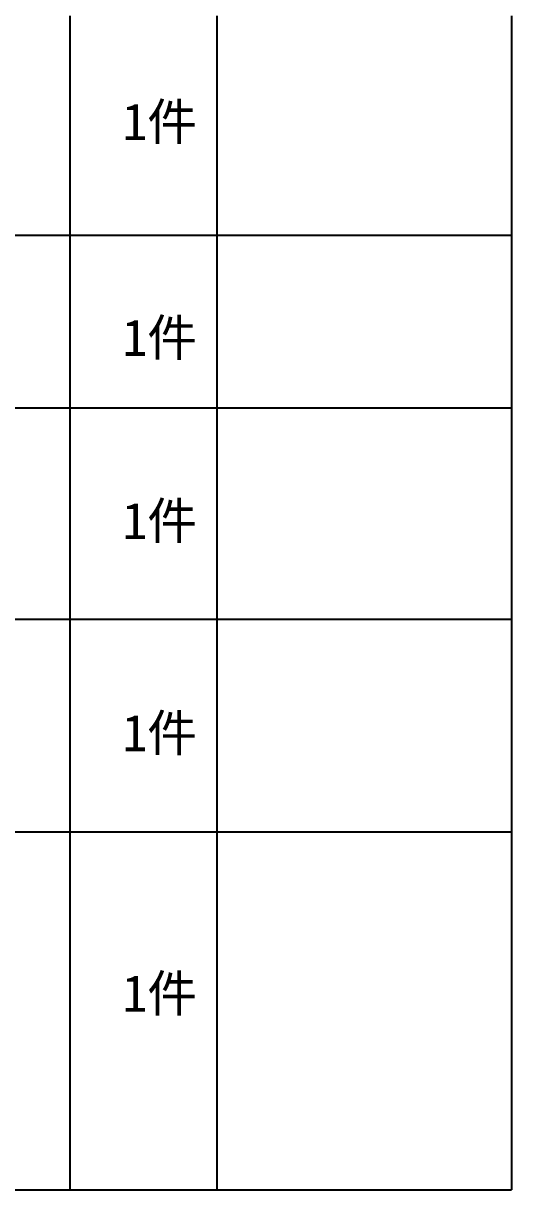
# Model space of a CAD drawing. Header units: millimetres. Extents: x 6817 to 15937, y -5221 to -164.
# Drawn here: x 10315.5 to 10425.2, y -1307 to -1044.9 of the extents above; entities that cross this region are included whole.
import ezdxf

# ---------------------------------------------------------------- set-up
doc = ezdxf.new("R2010")
doc.units = ezdxf.units.MM
doc.layers.add('图层2', color=108, linetype='Continuous')
doc.styles.get("Standard").update_dxf_attribs({"font": 'txt', "bigfont": 'gbcbig.shx'})

msp = doc.modelspace()

# ---------------------------------------------------------------- linework, layer by layer
at = {"layer": '图层2', "color": 2, "linetype": 'ByBlock'}
for p, q in [((10325.95, -1043.18), (10325.95, -1131.387)), ((10358.925, -1043.18), (10358.925, -1131.387)), ((10425.184, -1043.18), (10425.184, -1131.387)), ((10425.184, -1092.602), (10129.479, -1092.602)), ((10425.184, -1092.602), (10129.479, -1092.602)), ((10425.184, -1131.387), (10129.479, -1131.387)), ((10425.184, -1131.387), (10129.479, -1131.387)), ((10325.95, -1131.387), (10325.95, -1307.048)), ((10358.925, -1131.387), (10358.925, -1307.048)), ((10425.184, -1131.387), (10425.184, -1307.048)), ((10425.184, -1178.922), (10129.479, -1178.922)), ((10129.479, -1226.604), (10425.184, -1226.604)), ((10129.479, -1307.048), (10425.184, -1307.048))]:
    msp.add_line(p, q, dxfattribs=at)

# ---------------------------------------------------------------- texts
at = {"color": 2, "char_height": 8.21872, "width": 36.05545, "attachment_point": 1}
for insert in [(10337.726, -1062.883), (10337.726, -1111.404), (10337.726, -1152.582), (10337.726, -1200.268), (10337.726, -1258.82)]:
    msp.add_mtext('{\\fSimSun|b0|i0|c134|p2;1件}', dxfattribs=dict(at, insert=insert))

doc.saveas('drawing.dxf')
